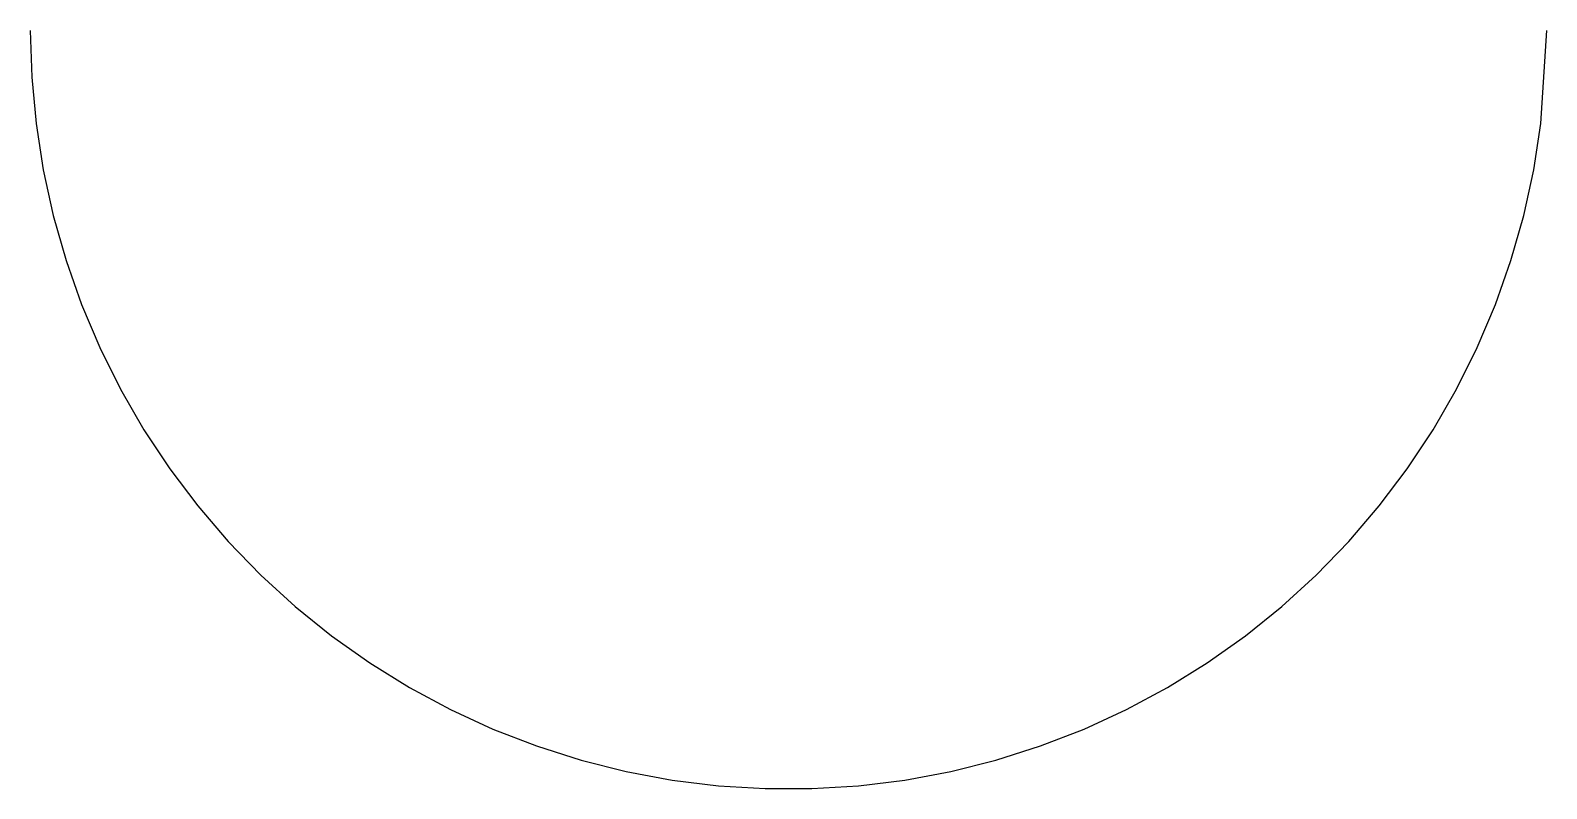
# Model space of a CAD drawing. Extents: x 0 to 60, y -30 to 0.
import ezdxf

# ---------------------------------------------------------------- set-up
doc = ezdxf.new("R2010")
doc.units = 0
doc.layers.get('0').update_dxf_attribs({"linetype": 'CONTINUOUS'})

msp = doc.modelspace()

# ---------------------------------------------------------------- linework, layer by layer
msp.add_lwpolyline([(0, -0.000005), (0.056901, -1.846835), (0.227386, -3.68666), (0.51081, -5.5125), (0.906096, -7.317429), (1.411747, -9.094601), (2.025842, -10.837274), (2.746054, -12.538836), (3.569649, -14.192835), (4.493505, -15.792994), (5.514115, -17.333246), (6.627609, -18.807747), (7.829763, -20.210903), (9.116016, -21.537392), (10.481491, -22.782181), (11.921005, -23.94055), (13.4291, -25.008104), (15.000054, -25.980793), (16.627909, -26.854929), (18.306484, -27.627192), (20.029419, -28.294655), (21.790173, -28.854788), (23.582071, -29.305464), (25.398315, -29.644974), (27.232014, -29.872032), (29.076214, -29.985773), (30.923916, -29.985769), (32.768116, -29.872019), (34.601814, -29.644955), (36.418056, -29.305435), (38.209949, -28.854752), (39.970703, -28.294611), (41.693634, -27.62714), (43.372208, -26.85487), (45.000053, -25.98073), (46.571003, -25.008036), (48.07909, -23.940479), (49.518597, -22.782106), (50.884064, -21.537313), (52.170311, -20.210823), (53.372456, -18.807665), (54.485943, -17.333164), (55.506546, -15.792912), (56.430397, -14.192752), (57.253983, -12.538754), (57.97419, -10.837193), (58.58828, -9.094522), (59.093922, -7.317352), (59.489204, -5.512425), (59.772621, -3.686588), (60, 0)])

doc.saveas('drawing.dxf')
